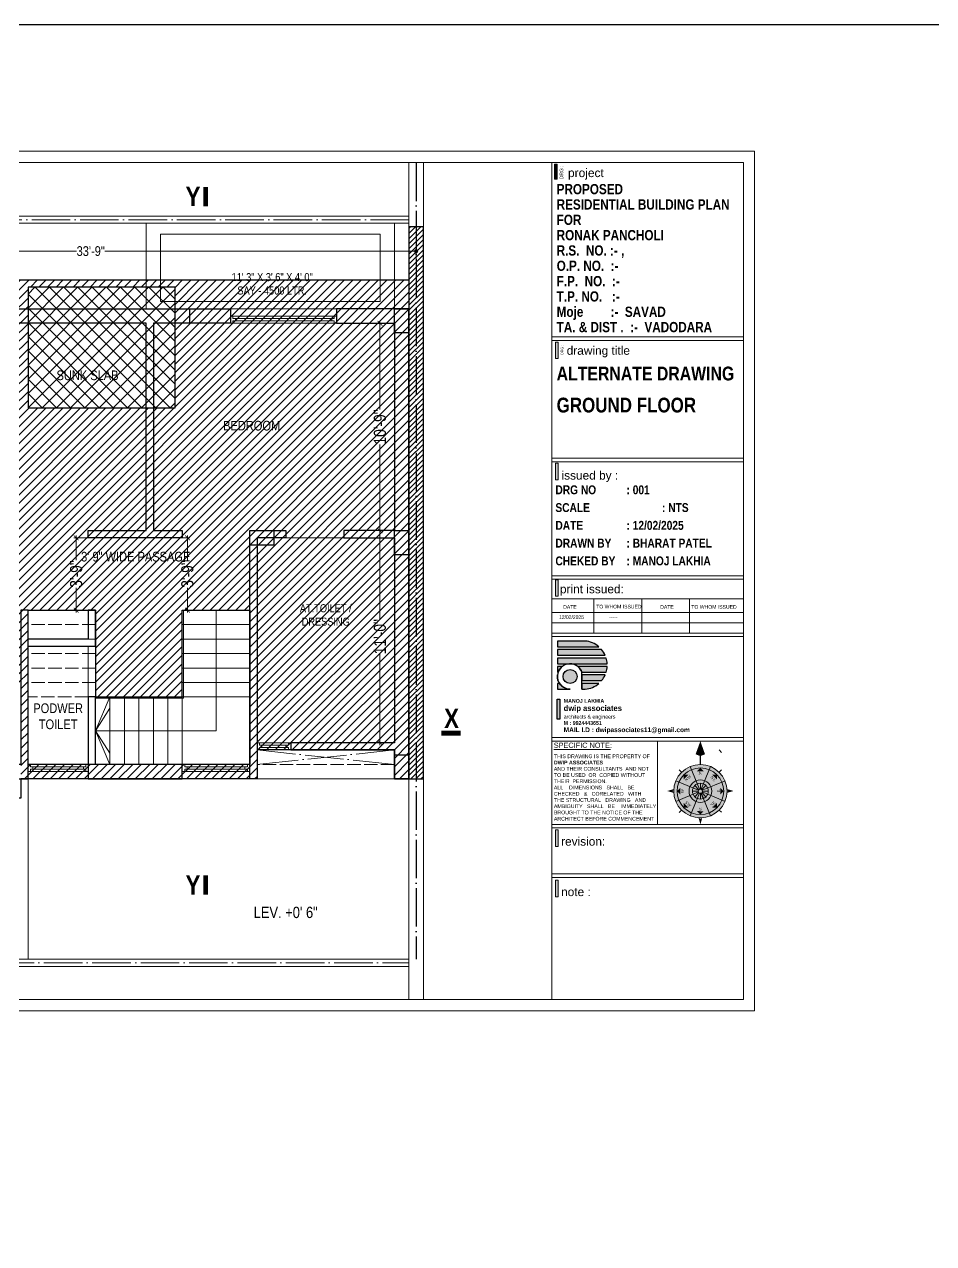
# Model space of a CAD drawing. Header units: millimetres. Extents: x 56222 to 120458, y -162468 to -121287.
# Drawn here: x 117810 to 118376, y -161524 to -160766 of the extents above; entities that cross this region are included whole.
import ezdxf
from ezdxf.enums import TextEntityAlignment as Align

# ---------------------------------------------------------------- set-up
doc = ezdxf.new("R2010")
doc.units = ezdxf.units.MM
doc.header["$MEASUREMENT"] = 0
doc.header["$PDMODE"] = 35
doc.linetypes.add('ACAD_ISO02W100', pattern=[15, 12, -3])
doc.linetypes.add('ACAD_ISO04W100', pattern=[30, 24, -3, 0, -3])
doc.layers.get('Defpoints').update_dxf_attribs({"color": 220})
for name, color, linetype, lineweight in [('CENTERLINE ( COLUMN ) ~ DIM', 7, 'Continuous', 9), ('COLUMN', 1, 'Continuous', 30), ('FIRST FLOOR', 7, 'Continuous', 9), ('FIRST FLOOR ( TEXT )', 7, 'Continuous', 9), ('GROUND FLOOR', 7, 'Continuous', 9), ('GROUND FLOOR  ( HATCH )', 251, 'Continuous', 9), ('GROUND FLOOR  ( PLINE )', 251, 'Continuous', 30), ('GROUND FLOOR ( DW_RAIL )', 7, 'Continuous', 9), ('GROUND FLOOR ( STAIR )', 45, 'Continuous', 9), ('plot boundary', 26, 'Continuous', 30), ('SECTION', 7, 'Continuous', 9), ('STAIRCASE', 45, 'Continuous', 25), ('X_PLOT', 1, 'Continuous', 9), ('X_SHEET', 7, 'Continuous', 9), ('X~SLAB ( HATCH )', 251, 'Continuous', 9)]:
    doc.layers.add(name, color=color, linetype=linetype, lineweight=lineweight)
doc.layers.add('GROUND FLOOR  ( Text )', color=251, linetype='Continuous')
doc.layers.add('XX~SLAB ( PLINE )', color=251, linetype='Continuous', plot=False)
doc.styles.add("AR_0'-0", font='arial.ttf')
doc.styles.add('AR_6', font='arial.ttf', dxfattribs={"height": 6})
doc.styles.add('Cn BT~6', font='swissc.ttf', dxfattribs={"height": 6})
doc.styles.add("Cn_BT_0'-0", font='swissc.ttf')
doc.styles.add('Cn_BT_7½', font='swissc.ttf', dxfattribs={"height": 7.5})
doc.styles.add('DUTCH801', font='dutcheb.ttf', dxfattribs={"height": 6.5})
doc.styles.add('KATHA', font='swissc.ttf')
doc.styles.get("Standard").update_dxf_attribs({"font": 'arial.ttf', "height": 6})
doc.dimstyles.new('Cn BT~6', dxfattribs={"dimtxt": 0.18, "dimasz": 2.5, "dimexe": 2.5, "dimexo": 0, "dimgap": 0.09, "dimtad": 0, "dimdec": 3, "dimzin": 3, "dimdsep": 46, "dimlunit": 4, "dimtxsty": 'Cn BT~6', "dimblk": 'DOT', "dimcen": 0.09, "dimdle": 2, "dimclrd": 250, "dimclre": 250, "dimclrt": 5, "dimadec": 0, "dimazin": 0, "dimtfac": 0.75, "dimtdec": 3, "dimtofl": 0, "dimtmove": 0, "dimatfit": 3, "dimfxl": 1, "dimtolj": 1, "dimtzin": 0, "dimlwd": 15, "dimlwe": 15, "dimarcsym": 0})
doc.dimstyles.new('Cn_BT_7½', dxfattribs={"dimtxt": 9, "dimasz": 3, "dimexe": 1.5, "dimexo": 0, "dimgap": 0.09, "dimtad": 0, "dimdec": 3, "dimzin": 3, "dimdsep": 46, "dimlunit": 4, "dimtxsty": 'Cn_BT_7½', "dimblk": 'ARCHTICK', "dimcen": 0.09, "dimdle": 1.5, "dimclrd": 251, "dimclre": 251, "dimclrt": 14, "dimadec": 0, "dimazin": 0, "dimtfac": 0.75, "dimtdec": 3, "dimtofl": 0, "dimtmove": 0, "dimatfit": 3, "dimfxl": 0, "dimtolj": 1, "dimtzin": 0, "dimlwd": 15, "dimlwe": 15, "dimarcsym": 0})

# ---------------------------------------------------------------- blocks, each defined once
blk = doc.blocks.new('NORTH')
h = blk.add_hatch(color=9)
h.set_gradient(color1=(201, 201, 201), color2=(237, 237, 237), one_color=1, tint=0.93, name='SPHERICAL')
edge = h.paths.add_edge_path()
edge.add_arc((329168.4, -156620.1), 24.1, 0, 360)
at = {"layer": 'X_SHEET'}
for color, points in [(224, [(329168.4, -156574.8), (329168.4, -156588.4), (329164.1, -156586.7)]), (230, [(329172.6, -156586.7), (329168.4, -156588.4), (329168.4, -156574.8)]), (47, [(329153.4, -156609.4), (329153.4, -156605.1), (329157.7, -156605.1)]), (47, [(329165.3, -156602), (329168.4, -156598.9), (329171.4, -156602)]), (47, [(329179, -156605.1), (329183.3, -156605.1), (329183.3, -156609.4)]), (224, [(329143.4, -156619.9), (329144.3, -156618.2), (329138.4, -156619.9)]), (230, [(329144.3, -156621.6), (329143.4, -156619.9), (329138.4, -156619.9)]), (47, [(329147.2, -156620), (329150.3, -156617), (329150.3, -156623.1)]), (47, [(329186.5, -156623.1), (329186.5, -156617), (329189.5, -156620.1)]), (224, [(329193.3, -156619.9), (329192.5, -156618.2), (329198.4, -156619.9)]), (230, [(329192.5, -156621.6), (329193.3, -156619.9), (329198.4, -156619.9)]), (47, [(329153.4, -156635), (329153.4, -156630.7), (329157.7, -156635)]), (47, [(329171.4, -156638.2), (329165.3, -156638.1), (329168.3, -156641.2)]), (47, [(329179, -156635), (329183.3, -156630.7), (329183.3, -156635)]), (230, [(329166.7, -156644.1), (329168.4, -156645), (329168.4, -156650.1)]), (224, [(329168.4, -156645), (329170.1, -156644.1), (329168.4, -156650.1)])]:
    blk.add_hatch(color=color, dxfattribs=at).paths.add_polyline_path(points)
at = {"color": 254, "lineweight": 5}
for p, q in [((329185.4, -156582.8), (329187.6, -156585)), ((329167, -156618.7), (329163.3, -156615)), ((329168.4, -156618.2), (329168.4, -156612.9)), ((329169.7, -156618.7), (329173.4, -156615)), ((329166.5, -156620.1), (329161.2, -156620.1)), ((329167, -156621.4), (329163.3, -156625.1)), ((329168.4, -156621.9), (329168.4, -156627.2)), ((329169.7, -156621.4), (329173.4, -156625.1)), ((329170.2, -156620.1), (329175.5, -156620.1))]:
    blk.add_line(p, q, dxfattribs=at)
at = {"color": 250, "lineweight": 9}
for p, q in [((329151.3, -156603), (329149.2, -156600.9)), ((329167.6, -156618.3), (329159.1, -156597.8)), ((329169.1, -156618.3), (329177.6, -156597.8)), ((329185.4, -156603), (329187.6, -156600.9)), ((329146.1, -156610.8), (329166.6, -156619.3)), ((329170.1, -156619.3), (329190.7, -156610.8)), ((329146.1, -156629.3), (329166.6, -156620.8)), ((329159.1, -156642.4), (329167.6, -156621.8)), ((329177.6, -156642.4), (329169.1, -156621.8)), ((329170.1, -156620.8), (329190.7, -156629.3)), ((329151.3, -156637.1), (329149.2, -156639.2)), ((329185.4, -156637.1), (329187.6, -156639.2))]:
    blk.add_line(p, q, dxfattribs=at)
at = {"color": 1}
blk.add_line((329171.1, -156626.7), (329169.1, -156621.8), dxfattribs=at)
at = {"lineweight": 9}
for radius in [24.1, 21.1, 10.2, 7.18, 1.88]:
    blk.add_circle((329168.4, -156620.1), radius, dxfattribs=at)
at = {"layer": 'X_SHEET', "color": 29, "linetype": 'Continuous', "lineweight": 25}
blk.add_line((329168.4, -156595.9), (329168.4, -156588.4), dxfattribs=at)
at = {"layer": 'X_SHEET', "color": 26, "linetype": 'ByBlock', "lineweight": -2, "style": 'DUTCH801'}
for s, rotation, p in [('NW', 44.9141, (329156.2, -156607.4)), ('N', 359.9141, (329168.3, -156602.4)), ('S', 359.9141, (329168.4, -156634.9)), ('SE', 44.9141, (329178.9, -156630.5))]:
    blk.add_text(s, height=2.7, rotation=rotation, dxfattribs=at).set_placement(p, align=Align.TOP_CENTER)
for s, rotation, p in [('NE', 314.9141, (329178.9, -156609.6)), ('W', 89.9141, (329153.5, -156620)), ('E', 89.9141, (329186.1, -156619.8)), ('SW', 314.9141, (329156.3, -156632.7))]:
    blk.add_text(s, height=2.7, rotation=rotation, dxfattribs=at).set_placement(p, align=Align.CENTER)
blk = doc.blocks.new('logo')
at = {"layer": 'STAIRCASE', "linetype": 'Continuous', "ltscale": 15}
h = blk.add_hatch(color=0, dxfattribs=at)
edge = h.paths.add_edge_path()
edge.add_line((52190.2, -8438.8), (52131.5, -8438.8))
edge.add_line((52131.5, -8438.8), (52131.5, -8450.8))
edge.add_line((52131.5, -8450.8), (52219.1, -8450.8))
edge.add_arc((52186.1, -8489.7), 51, 49.5898, 85.3906)
edge = h.paths.add_edge_path()
edge.add_line((52225, -8456.8), (52131.5, -8456.8))
edge.add_line((52131.5, -8456.8), (52131.5, -8468.8))
edge.add_line((52131.5, -8468.8), (52232.6, -8468.8))
edge.add_arc((52186.1, -8489.7), 51, 24.196, 40.1809)
edge = h.paths.add_edge_path()
edge.add_line((52234.8, -8474.7), (52131.5, -8474.7))
edge.add_line((52131.5, -8474.7), (52131.5, -8486.7))
edge.add_line((52131.5, -8486.7), (52237, -8486.7))
edge.add_arc((52186.1, -8489.7), 51, 3.3421, 17.076)
edge = h.paths.add_edge_path()
edge.add_line((52237, -8492.6), (52174.8, -8492.6))
edge.add_arc((52158.3, -8513.7), 26.8, 19.8001, 51.8901, ccw=False)
edge.add_line((52183.5, -8504.6), (52234.8, -8504.6))
edge.add_arc((52186.1, -8489.7), 51, 342.9464, 356.6794)
edge = h.paths.add_edge_path()
edge.add_line((52232.6, -8510.5), (52183.5, -8510.5))
edge.add_line((52183.5, -8510.5), (52183.5, -8522.5))
edge.add_line((52183.5, -8522.5), (52225.1, -8522.5))
edge.add_arc((52186.1, -8489.7), 51, 319.8472, 335.8275)
edge = h.paths.add_edge_path()
edge.add_line((52219.2, -8528.5), (52183.5, -8528.5))
edge.add_line((52183.5, -8528.5), (52183.5, -8540.5))
edge.add_line((52183.5, -8540.5), (52190.4, -8540.5))
edge.add_arc((52186.1, -8489.7), 51, 274.8693, 310.4434)
edge = h.paths.add_edge_path()
edge.add_line((52136, -8528.5), (52131.5, -8528.5))
edge.add_line((52131.5, -8528.5), (52131.5, -8540.5))
edge.add_line((52131.5, -8540.5), (52158.3, -8540.5))
edge.add_arc((52158.3, -8513.7), 26.8, 213.4982, 270, ccw=False)
edge = h.paths.add_edge_path()
edge.add_line((52131.5, -8513.7), (52131.5, -8522.5))
edge.add_line((52131.5, -8522.5), (52133, -8522.5))
edge.add_arc((52158.3, -8513.7), 26.8, 180, 199.307, ccw=False)
edge = h.paths.add_edge_path()
edge.add_line((52131.7, -8510.5), (52131.5, -8510.5))
edge.add_line((52131.5, -8510.5), (52131.5, -8513.7))
edge.add_arc((52158.3, -8513.7), 26.8, 173.2545, 180, ccw=False)
edge = h.paths.add_edge_path()
edge.add_line((52141.8, -8492.6), (52131.5, -8492.6))
edge.add_line((52131.5, -8492.6), (52131.5, -8504.6))
edge.add_line((52131.5, -8504.6), (52133.1, -8504.6))
edge.add_arc((52158.3, -8513.7), 26.8, 128.1099, 160.1999, ccw=False)
edge = h.paths.add_edge_path()
edge.add_arc((52158.3, -8513.7), 14.8, 0, 360)
at = {"layer": 'STAIRCASE', "color": 0, "linetype": 'Continuous', "ltscale": 15}
blk.add_line((52183.5, -8540.5), (52183.5, -8504.6), dxfattribs=at)
for points in [[(52190.2, -8438.8), (52131.5, -8438.8), (52131.5, -8450.8), (52219.1, -8450.8, 0.157494)], [(52225, -8456.8), (52131.5, -8456.8), (52131.5, -8468.8), (52232.6, -8468.8, 0.06986)], [(52234.8, -8474.7), (52131.5, -8474.7), (52131.5, -8486.7), (52237, -8486.7, 0.059998)], [(52141.8, -8492.6), (52131.5, -8492.6), (52131.5, -8504.6), (52133.1, -8504.6, -0.140942)], [(52237, -8492.6), (52174.8, -8492.6, -0.140942), (52183.5, -8504.6), (52234.8, -8504.6, 0.059993)], [(52131.7, -8510.5), (52131.5, -8510.5), (52131.5, -8513.7, -0.029441)], [(52131.5, -8513.7), (52131.5, -8522.5), (52133, -8522.5, -0.084443)], [(52136, -8528.5), (52131.5, -8528.5), (52131.5, -8540.5), (52158.3, -8540.5, -0.251655)], [(52232.6, -8510.5), (52183.5, -8510.5), (52183.5, -8522.5), (52225.1, -8522.5, 0.069841)], [(52219.2, -8528.5), (52183.5, -8528.5), (52183.5, -8540.5), (52190.4, -8540.5, 0.15648)]]:
    blk.add_lwpolyline(points, format="xyb", close=True, dxfattribs=at)
blk.add_circle((52158.3, -8513.7), 14.8, dxfattribs=at)
blk.add_arc((52158.3, -8513.7), 26.8, 19.8001, 270, dxfattribs=at)
blk = doc.blocks.new('_ArchTick')
at = {"color": 0, "linetype": 'ByBlock', "const_width": 0.15}
blk.add_lwpolyline([(-0.5, -0.5), (0.5, 0.5)], dxfattribs=at)
blk = doc.blocks.new('*D520')
at = {"layer": 'Defpoints', "color": 0, "transparency": 16777216}
for p in [(118040.37, -160951.75), (118031.32, -161080.75), (118040.37, -161080.75)]:
    blk.add_point(p, dxfattribs=at)
at = {"layer": 'GROUND FLOOR', "color": 251, "lineweight": 15, "transparency": 16777216}
for p, q in [((118031.32, -160950.25), (118031.32, -161005.39)), ((118040.37, -160951.75), (118029.82, -160951.75)), ((118031.32, -161082.25), (118031.32, -161027.11)), ((118040.37, -161080.75), (118029.82, -161080.75))]:
    blk.add_line(p, q, dxfattribs=at)
at = {"layer": 'GROUND FLOOR', "color": 251, "lineweight": 15, "transparency": 16777216, "xscale": 3, "yscale": 3, "zscale": 3}
for p, rotation in [((118031.32, -160951.75), 90), ((118031.32, -161080.75), 270)]:
    blk.add_blockref('_ArchTick', p, dxfattribs=dict(at, rotation=rotation))
at = {"layer": 'GROUND FLOOR', "color": 14, "transparency": 16777216, "insert": (118031.32, -161016.25), "char_height": 7.5, "attachment_point": 5, "rotation": 90, "style": 'Cn_BT_7½'}
blk.add_mtext('\\A1;10\'-9"', dxfattribs=at)
blk = doc.blocks.new('*D523')
at = {"layer": 'Defpoints', "color": 0, "transparency": 16777216}
for p in [(118040.37, -161080.75), (118031.32, -161212.75), (118040.37, -161212.75)]:
    blk.add_point(p, dxfattribs=at)
at = {"layer": 'GROUND FLOOR', "color": 251, "lineweight": 15, "transparency": 16777216}
for p, q in [((118031.32, -161079.25), (118031.32, -161135.89)), ((118040.37, -161080.75), (118029.82, -161080.75)), ((118031.32, -161214.25), (118031.32, -161157.61)), ((118040.37, -161212.75), (118029.82, -161212.75))]:
    blk.add_line(p, q, dxfattribs=at)
at = {"layer": 'GROUND FLOOR', "color": 251, "lineweight": 15, "transparency": 16777216, "xscale": 3, "yscale": 3, "zscale": 3}
for p, rotation in [((118031.32, -161080.75), 90), ((118031.32, -161212.75), 270)]:
    blk.add_blockref('_ArchTick', p, dxfattribs=dict(at, rotation=rotation))
at = {"layer": 'GROUND FLOOR', "color": 14, "transparency": 16777216, "insert": (118031.32, -161146.75), "char_height": 7.5, "attachment_point": 5, "rotation": 90, "style": 'Cn_BT_7½'}
blk.add_mtext('\\A1;11\'-0"', dxfattribs=at)
blk = doc.blocks.new('*D524')
at = {"layer": 'Defpoints', "color": 0, "transparency": 16777216}
for p in [(117842.32, -161085.25), (117854.37, -161085.25), (117854.37, -161130.25)]:
    blk.add_point(p, dxfattribs=at)
at = {"layer": 'GROUND FLOOR', "color": 251, "lineweight": 15, "transparency": 16777216}
for p, q in [((117854.37, -161085.25), (117840.82, -161085.25)), ((117842.32, -161083.75), (117842.32, -161099.2)), ((117842.32, -161131.75), (117842.32, -161116.3)), ((117854.37, -161130.25), (117840.82, -161130.25))]:
    blk.add_line(p, q, dxfattribs=at)
at = {"layer": 'GROUND FLOOR', "color": 251, "lineweight": 15, "transparency": 16777216, "xscale": 3, "yscale": 3, "zscale": 3}
for p, rotation in [((117842.32, -161085.25), 90), ((117842.32, -161130.25), 270)]:
    blk.add_blockref('_ArchTick', p, dxfattribs=dict(at, rotation=rotation))
at = {"layer": 'GROUND FLOOR', "color": 14, "transparency": 16777216, "insert": (117842.32, -161107.75), "char_height": 7.5, "attachment_point": 5, "rotation": 90, "style": 'Cn_BT_7½'}
blk.add_mtext('\\A1;3\'-9"', dxfattribs=at)
blk = doc.blocks.new('*D525')
at = {"layer": 'Defpoints', "color": 0, "transparency": 16777216}
for p in [(117908.37, -161085.25), (117911.54, -161085.25), (117908.37, -161130.25)]:
    blk.add_point(p, dxfattribs=at)
at = {"layer": 'GROUND FLOOR', "color": 251, "lineweight": 15, "transparency": 16777216}
for p, q in [((117908.37, -161085.25), (117913.04, -161085.25)), ((117911.54, -161083.75), (117911.54, -161099.2)), ((117911.54, -161131.75), (117911.54, -161116.3)), ((117908.37, -161130.25), (117913.04, -161130.25))]:
    blk.add_line(p, q, dxfattribs=at)
at = {"layer": 'GROUND FLOOR', "color": 251, "lineweight": 15, "transparency": 16777216, "xscale": 3, "yscale": 3, "zscale": 3}
for p, rotation in [((117911.54, -161085.25), 90), ((117911.54, -161130.25), 270)]:
    blk.add_blockref('_ArchTick', p, dxfattribs=dict(at, rotation=rotation))
at = {"layer": 'GROUND FLOOR', "color": 14, "transparency": 16777216, "insert": (117911.54, -161107.75), "char_height": 7.5, "attachment_point": 5, "rotation": 90, "style": 'Cn_BT_7½'}
blk.add_mtext('\\A1;3\'-9"', dxfattribs=at)
blk = doc.blocks.new('_Dot')
at = {"color": 0, "linetype": 'ByBlock', "lineweight": -2}
blk.add_line((-0.5, 0), (-1, 0), dxfattribs=at)
at = {"color": 0, "linetype": 'ByBlock', "const_width": 0.5}
blk.add_lwpolyline([(-0.25, 0, 1), (0.25, 0, 1)], format="xyb", close=True, dxfattribs=at)
blk = doc.blocks.new('*D527')
at = {"layer": 'CENTERLINE ( COLUMN ) ~ DIM', "color": 250, "lineweight": 15, "transparency": 16777216}
for p, q in [((117648.87, -160918.75), (117648.87, -160904.33)), ((118053.87, -160918.75), (118053.87, -160904.33)), ((117651.37, -160906.83), (117842.52, -160906.83)), ((118051.37, -160906.83), (117860.22, -160906.83))]:
    blk.add_line(p, q, dxfattribs=at)
at = {"layer": 'Defpoints', "color": 0, "transparency": 16777216}
for p in [(118053.87, -160906.83), (117648.87, -160918.75), (118053.87, -160918.75)]:
    blk.add_point(p, dxfattribs=at)
at = {"layer": 'CENTERLINE ( COLUMN ) ~ DIM', "color": 250, "lineweight": 15, "transparency": 16777216, "xscale": 2.5, "yscale": 2.5, "zscale": 2.5, "rotation": 180}
blk.add_blockref('_Dot', (117648.87, -160906.83), dxfattribs=at)
at = {"layer": 'CENTERLINE ( COLUMN ) ~ DIM', "color": 250, "lineweight": 15, "transparency": 16777216, "xscale": 2.5, "yscale": 2.5, "zscale": 2.5}
blk.add_blockref('_Dot', (118053.87, -160906.83), dxfattribs=at)
at = {"layer": 'CENTERLINE ( COLUMN ) ~ DIM', "color": 5, "transparency": 16777216, "insert": (117851.37, -160906.83), "char_height": 6, "attachment_point": 5, "style": 'Cn BT~6'}
blk.add_mtext('\\A1;33\'-9"', dxfattribs=at)

msp = doc.modelspace()

# ---------------------------------------------------------------- hatches: boundary and pattern name
at = {"layer": 'GROUND FLOOR  ( HATCH )'}
h = msp.add_hatch(dxfattribs=at)
h.set_pattern_fill('ANSI31', color=6, scale=18, style=0)
h.set_pattern_definition([(45, (1517.6847, 1383.9215), (-1.590990258, 1.590990258), [])])
h.paths.add_polyline_path([(118058.3706, -160891.7529), (118049.37061, -160891.7529), (118049.37061, -161235.25291), (118058.3706, -161235.25291)])
at = {"layer": 'STAIRCASE', "linetype": 'Continuous', "ltscale": 15}
msp.add_hatch(color=251, dxfattribs=at).paths.add_polyline_path([(118141.61058, -161185.55415), (118143.33143, -161185.55415), (118143.33143, -161198.13939), (118141.61058, -161198.13939)])
at = {"layer": 'X_SHEET', "ltscale": 0.25}
h = msp.add_hatch(color=0, dxfattribs=at)
h.dxf.hatch_style = 1
h.paths.add_polyline_path([(118142.23844, -160963.38075), (118140.63638, -160963.38075), (118140.63638, -160973.68496), (118142.23844, -160973.68496)])
h = msp.add_hatch(color=0, dxfattribs=at)
h.dxf.hatch_style = 1
h.paths.add_polyline_path([(118142.23853, -161038.8193), (118140.63647, -161038.8193), (118140.63647, -161049.12351), (118142.23853, -161049.12351)])
h = msp.add_hatch(color=0, dxfattribs=at)
h.dxf.hatch_style = 1
h.paths.add_polyline_path([(118142.2351, -161111.29222), (118140.63304, -161111.29222), (118140.63304, -161121.59643), (118142.2351, -161121.59643)])
h = msp.add_hatch(color=0, dxfattribs=at)
h.dxf.hatch_style = 1
h.paths.add_polyline_path([(118142.23848, -161266.98277), (118140.63642, -161266.98277), (118140.63642, -161277.28698), (118142.23848, -161277.28698)])
h = msp.add_hatch(color=0, dxfattribs=at)
h.dxf.hatch_style = 1
h.paths.add_polyline_path([(118142.23839, -161298.35571), (118140.63633, -161298.35571), (118140.63633, -161308.65992), (118142.23839, -161308.65992)])
at = {"layer": 'X~SLAB ( HATCH )'}
h = msp.add_hatch(dxfattribs=at)
h.set_pattern_fill('ANSI31', color=256, scale=30, style=0)
h.set_pattern_definition([(45, (117644.3706, -161247.253), (-2.65165, 2.65165), [])])
h.paths.add_polyline_path([(117644.3706, -160924.7529), (118049.3706, -160924.75288), (118049.37061, -161235.2529), (118040.3706, -161235.2529), (118040.3706, -161217.2529), (117954.8706, -161217.2529), (117954.8706, -161235.2529), (117807.8706, -161235.2529), (117807.8706, -161247.2529), (117644.3706, -161247.2529)])
h.paths.add_polyline_path([(117812.3706, -161130.2529), (117854.3706, -161130.2529), (117854.3706, -161184.2529), (117908.3706, -161184.2529), (117908.3706, -161130.2529), (117950.3706, -161130.2529), (117950.3706, -161226.2529), (117812.3706, -161226.2529)], flags=16)
h.paths.add_polyline_path([(117812.3706, -161004.2529), (117903.8706, -161004.2529), (117903.8706, -160929.2529), (117812.3706, -160929.2529)], flags=16)
h.paths.add_polyline_path([(117803.3706, -161004.2529), (117657.8706, -161004.2529), (117657.8706, -160929.2529), (117803.3706, -160929.2529)], flags=16)
h.paths.add_polyline_path([(117807.8706, -161247.2529), (117657.8706, -161247.2529), (117657.8706, -161175.2529), (117807.8706, -161175.2529)], flags=16)
h = msp.add_hatch(dxfattribs=at)
h.set_pattern_fill('ANSI37', color=6, scale=50, style=0)
h.set_pattern_definition([(45, (117812.3706, -161004.253), (-4.41942, 4.41942), []), (135, (117812.3706, -161004.253), (-4.41942, -4.41942), [])])
h.paths.add_polyline_path([(117812.3706, -161004.2529), (117903.8706, -161004.2529), (117903.8706, -160929.2529), (117812.3706, -160929.2529)])

# ---------------------------------------------------------------- linework, layer by layer
at = {"layer": 'COLUMN'}
for points in [[(117803.3706, -160942.7529), (117812.3706, -160942.7529), (117812.3706, -160951.7529), (117803.3706, -160951.7529)], [(117903.8706, -160942.7529), (117912.8706, -160942.7529), (117912.8706, -160951.7529), (117903.8706, -160951.7529)], [(118040.3706, -160942.7529), (118049.3706, -160942.7529), (118049.3706, -160957.7529), (118040.3706, -160957.7529)], [(117965.3706, -161080.7529), (117965.3706, -161089.7529), (117950.3706, -161089.7529), (117950.3706, -161080.7529)], [(118040.3706, -161080.7529), (118049.3706, -161080.7529), (118049.3706, -161095.7529), (118040.3706, -161095.7529)], [(118040.3706, -161220.2529), (118049.3706, -161220.2529), (118049.3706, -161235.2529), (118040.3706, -161235.2529)]]:
    msp.add_lwpolyline(points, close=True, dxfattribs=at)
at = {"layer": 'FIRST FLOOR', "color": 1}
for points in [[(118040.3706, -160889.5029), (117885.8706, -160889.5029), (117885.8706, -160942.7529), (118040.3706, -160942.7529)], [(118031.3706, -160896.2529), (117894.8706, -160896.2529), (117894.8706, -160938.2529), (118031.3706, -160938.2529)]]:
    msp.add_lwpolyline(points, close=True, dxfattribs=at)
at = {"layer": 'GROUND FLOOR'}
for p, q in [((118049.3706, -160851.70404), (118049.3706, -161372.63685)), ((118049.37061, -160851.70404), (118049.37061, -160942.7529)), ((118058.37061, -160851.70404), (118058.37061, -161372.63685)), ((117549.1206, -160885.0029), (118049.3706, -160885.0029)), ((117553.6206, -160889.5029), (118049.3706, -160889.5029)), ((118049.3706, -160942.7529), (117648.8706, -160942.7529)), ((117938.3706, -160942.7529), (117938.3706, -160951.7529)), ((118004.3706, -160942.7529), (118004.3706, -160951.7529)), ((117885.8706, -160951.7529), (117759.8706, -160951.7529)), ((117885.8706, -160951.7529), (117885.8706, -161080.7529)), ((118040.3706, -160951.7529), (117890.3706, -160951.7529)), ((117890.3706, -160951.7529), (117890.3706, -161080.7529)), ((118040.3706, -160951.7529), (118040.3706, -161080.7529)), ((117885.8706, -161080.7529), (117849.8706, -161080.7529)), ((117849.8706, -161085.2529), (117849.8706, -161080.7529)), ((117908.3706, -161085.2529), (117849.8706, -161085.2529)), ((117890.3706, -161080.7529), (117908.3706, -161080.7529)), ((117908.3706, -161080.7529), (117908.3706, -161085.2529)), ((117950.3706, -161080.7529), (117950.3706, -161235.2529)), ((117972.8706, -161080.7529), (117950.3706, -161080.7529)), ((117954.8706, -161085.2529), (117954.8706, -161235.2529)), ((118040.3706, -161085.2529), (117954.8706, -161085.2529)), ((117972.8706, -161080.7529), (117972.8706, -161085.2529)), ((118040.3706, -161080.7529), (118008.8706, -161080.7529)), ((118008.8706, -161080.7529), (118008.8706, -161085.2529)), ((118040.3706, -161085.2529), (118040.3706, -161212.7529)), ((117849.8706, -161148.2529), (117849.8706, -161130.2529)), ((117854.3706, -161152.7529), (117854.3706, -161130.2529)), ((117849.8706, -161235.2529), (117849.8706, -161152.7529)), ((117854.3706, -161226.2529), (117854.3706, -161184.2529)), ((117954.8706, -161212.7529), (118040.3706, -161212.7529)), ((117975.8706, -161212.7529), (117975.8706, -161217.2529)), ((117954.8706, -161217.2529), (118040.3706, -161217.2529)), ((118040.3706, -161217.2529), (118040.3706, -161235.2529)), ((117950.3706, -161226.2529), (117812.3706, -161226.2529)), ((117908.3706, -161226.2529), (117908.3706, -161235.2529)), ((118049.3706, -161235.2529), (117648.8706, -161235.2529)), ((117812.3706, -161235.2529), (117812.3706, -161347.5029)), ((117549.1206, -161352.0029), (118049.3706, -161352.0029)), ((117553.6206, -161347.5029), (118049.3706, -161347.5029))]:
    msp.add_line(p, q, dxfattribs=at)
at = {"layer": 'GROUND FLOOR', "color": 1, "linetype": 'ACAD_ISO04W100'}
for p, q in [((118053.87061, -160851.70404), (118053.87061, -161235.2529)), ((117954.8706, -161217.2529), (118040.3706, -161226.2529)), ((118040.3706, -161217.2529), (117954.8706, -161226.2529))]:
    msp.add_line(p, q, dxfattribs=at)
at = {"layer": 'GROUND FLOOR', "color": 5}
msp.add_line((117854.3706, -161152.7529), (117812.3706, -161152.7529), dxfattribs=at)
at = {"layer": 'GROUND FLOOR', "linetype": 'ACAD_ISO02W100', "ltscale": 0.7}
msp.add_line((118040.3706, -161226.2529), (117954.8706, -161226.2529), dxfattribs=at)
at = {"layer": 'GROUND FLOOR', "color": 1, "linetype": 'ACAD_ISO04W100'}
msp.add_lwpolyline([(118049.3706, -160887.2529), (117551.3706, -160887.2529), (117551.3706, -161349.7529), (118049.3706, -161349.7529)], dxfattribs=at)
at = {"layer": 'GROUND FLOOR', "color": 6, "lineweight": 30}
msp.add_lwpolyline([(118058.3706, -160891.7529), (118049.37061, -160891.7529), (118049.37061, -161235.25291), (118058.3706, -161235.25291)], close=True, dxfattribs=at)
at = {"layer": 'GROUND FLOOR', "color": 1, "linetype": 'ACAD_ISO02W100', "ltscale": 0.7}
msp.add_lwpolyline([(117807.8706, -161235.2529), (117807.8706, -161247.2529), (117644.3706, -161247.2529), (117644.3706, -160924.7529), (118049.3706, -160924.7529)], dxfattribs=at)
at = {"layer": 'GROUND FLOOR'}
msp.add_lwpolyline([(117908.3706, -161130.2529), (117908.3706, -161184.2529), (117854.3706, -161184.2529)], dxfattribs=at)
at = {"layer": 'GROUND FLOOR  ( PLINE )'}
for points in [[(117759.8706, -160942.7529), (117938.3706, -160942.7529), (117938.3706, -160951.7529), (117890.3706, -160951.7529), (117890.3706, -161080.7529), (117908.3706, -161080.7529), (117908.3706, -161085.2529), (117849.8706, -161085.2529), (117849.8706, -161080.7529), (117885.8706, -161080.7529), (117885.8706, -160951.7529), (117759.8706, -160951.7529)], [(118049.3706, -160942.7529), (118004.3706, -160942.7529), (118004.3706, -160951.7529), (118040.3706, -160951.7529), (118040.3706, -161080.7529), (118008.8706, -161080.7529), (118008.8706, -161085.2529), (118040.3706, -161085.2529), (118040.3706, -161212.7529), (117975.8706, -161212.7529), (117975.8706, -161217.2529), (118040.3706, -161217.2529), (118040.3706, -161235.2529), (118049.3706, -161235.2529)], [(117950.3706, -161080.7529), (117972.8706, -161080.7529), (117972.8706, -161085.2529), (117954.8706, -161085.2529), (117954.8706, -161235.2529), (117950.3706, -161235.2529)], [(117812.3706, -161152.7529), (117854.3706, -161152.7529), (117854.3706, -161130.2529), (117849.8706, -161130.2529), (117849.8706, -161148.2529), (117812.3706, -161148.2529), (117812.3706, -161130.2529), (117807.8706, -161130.2529), (117807.8706, -161226.2529), (117780.8706, -161226.2529), (117780.8706, -161235.2529), (117812.3706, -161235.2529)], [(117908.3706, -161226.2529), (117854.3706, -161226.2529), (117854.3706, -161184.2529), (117849.8706, -161184.2529), (117849.8706, -161235.2529), (117908.3706, -161235.2529)]]:
    msp.add_lwpolyline(points, close=True, dxfattribs=at)
at = {"layer": 'GROUND FLOOR ( DW_RAIL )'}
for points in [[(118004.3706, -160947.2529), (118002.8706, -160947.2529), (118002.8706, -160948.7529), (118001.3706, -160948.7529), (118001.3706, -160950.2529), (117941.3706, -160950.2529), (117941.3706, -160948.7529), (117939.8706, -160948.7529), (117939.8706, -160947.2529), (117938.3706, -160947.2529), (117938.3706, -160951.7529), (117939.8706, -160951.7529), (117939.8706, -160950.2529), (117941.3706, -160950.2529), (117941.3706, -160948.7529), (118001.3706, -160948.7529), (118001.3706, -160950.2529), (118002.8706, -160950.2529), (118002.8706, -160951.7529), (118004.3706, -160951.7529), (118004.3706, -160947.2529), (117938.3706, -160947.2529), (117938.3706, -160951.7529), (118004.3706, -160951.7529)], [(117975.8706, -161212.7529), (117974.3706, -161212.7529), (117974.3706, -161214.2529), (117972.8706, -161214.2529), (117972.8706, -161215.7529), (117957.8706, -161215.7529), (117957.8706, -161214.2529), (117956.3706, -161214.2529), (117956.3706, -161212.7529), (117954.8706, -161212.7529), (117954.8706, -161217.2529), (117956.3706, -161217.2529), (117956.3706, -161215.7529), (117957.8706, -161215.7529), (117957.8706, -161214.2529), (117972.8706, -161214.2529), (117972.8706, -161215.7529), (117974.3706, -161215.7529), (117974.3706, -161217.2529), (117975.8706, -161217.2529), (117975.8706, -161212.7529), (117954.8706, -161212.7529), (117954.8706, -161217.2529), (117975.8706, -161217.2529)], [(117849.8706, -161226.2529), (117848.3706, -161226.2529), (117848.3706, -161227.7529), (117846.8706, -161227.7529), (117846.8706, -161229.2529), (117815.3706, -161229.2529), (117815.3706, -161227.7529), (117813.8706, -161227.7529), (117813.8706, -161226.2529), (117812.3706, -161226.2529), (117812.3706, -161230.7529), (117813.8706, -161230.7529), (117813.8706, -161229.2529), (117815.3706, -161229.2529), (117815.3706, -161227.7529), (117846.8706, -161227.7529), (117846.8706, -161229.2529), (117848.3706, -161229.2529), (117848.3706, -161230.7529), (117849.8706, -161230.7529), (117849.8706, -161226.2529), (117812.3706, -161226.2529), (117812.3706, -161230.7529), (117849.8706, -161230.7529)], [(117950.3706, -161226.2529), (117948.8706, -161226.2529), (117948.8706, -161227.7529), (117947.3706, -161227.7529), (117947.3706, -161229.2529), (117911.3706, -161229.2529), (117911.3706, -161227.7529), (117909.8706, -161227.7529), (117909.8706, -161226.2529), (117908.3706, -161226.2529), (117908.3706, -161230.7529), (117909.8706, -161230.7529), (117909.8706, -161229.2529), (117911.3706, -161229.2529), (117911.3706, -161227.7529), (117947.3706, -161227.7529), (117947.3706, -161229.2529), (117948.8706, -161229.2529), (117948.8706, -161230.7529), (117950.3706, -161230.7529), (117950.3706, -161226.2529), (117908.3706, -161226.2529), (117908.3706, -161230.7529), (117950.3706, -161230.7529)]]:
    msp.add_lwpolyline(points, close=True, dxfattribs=at)
at = {"layer": 'GROUND FLOOR ( STAIR )', "color": 5, "linetype": 'ACAD_ISO02W100', "ltscale": 0.7}
for p, q in [((117854.3706, -161130.2529), (117812.3706, -161130.2529)), ((117854.3706, -161139.2529), (117812.3706, -161139.2529)), ((117854.3706, -161148.2529), (117812.3706, -161148.2529)), ((117854.3706, -161152.7529), (117854.3706, -161184.2529)), ((117854.3706, -161157.2529), (117812.3706, -161157.2529)), ((117854.3706, -161166.2529), (117812.3706, -161166.2529)), ((117854.3706, -161175.2529), (117812.3706, -161175.2529)), ((117849.8706, -161184.2529), (117812.3706, -161184.2529))]:
    msp.add_line(p, q, dxfattribs=at)
at = {"layer": 'GROUND FLOOR ( STAIR )'}
for p, q in [((117950.3706, -161130.2529), (117908.3706, -161130.2529)), ((117908.3706, -161130.2529), (117908.3706, -161226.2529)), ((117950.3706, -161139.2529), (117908.3706, -161139.2529)), ((117950.3706, -161148.2529), (117908.3706, -161148.2529)), ((117950.3706, -161157.2529), (117908.3706, -161157.2529)), ((117950.3706, -161166.2529), (117908.3706, -161166.2529)), ((117950.3706, -161175.2529), (117908.3706, -161175.2529)), ((117950.3706, -161184.2529), (117854.3706, -161184.2529)), ((117863.3706, -161184.2529), (117863.3706, -161226.2529)), ((117872.3706, -161184.2529), (117872.3706, -161226.2529)), ((117881.3706, -161184.2529), (117881.3706, -161226.2529)), ((117890.3706, -161184.2529), (117890.3706, -161226.2529)), ((117899.3706, -161184.2529), (117899.3706, -161226.2529))]:
    msp.add_line(p, q, dxfattribs=at)
msp.add_lwpolyline([(117854.3706, -161205.2529), (117863.3706, -161184.2529), (117863.3706, -161191.2529), (117854.3706, -161205.2529), (117863.3706, -161226.2529), (117863.3706, -161219.2529), (117854.3706, -161205.2529), (117929.3706, -161205.2529), (117929.3706, -161130.2529)], dxfattribs=at)
msp.add_lwpolyline([(117854.3706, -161184.2529), (117908.3706, -161184.2529), (117908.3706, -161130.2529), (117909.0706, -161130.2529), (117909.0706, -161184.9529), (117854.3706, -161184.9529)], close=True, dxfattribs=at)
at = {"layer": 'plot boundary', "color": 251, "ltscale": 0.25}
msp.add_lwpolyline([(118141.61058, -161185.55415), (118143.33143, -161185.55415), (118143.33143, -161198.13939), (118141.61058, -161198.13939)], close=True, dxfattribs=at)
at = {"layer": 'SECTION', "color": 5}
for points in [[(117921.40759, -161301.34698, 12, 12, 0), (117924.40759, -161301.34698, 0, 0, 0), (117924.40759, -160872.84547, 12, 12, 0), (117921.40759, -160872.84547, 12, 12, 0)], [(117599.7776, -161205.2529, 12, 12, 0), (117599.7776, -161208.2529, 0, 0, 0), (118075.56936, -161208.2529, 12, 12, 0), (118075.56936, -161205.2529, 12, 12, 0)]]:
    msp.add_lwpolyline(points, format="xyseb", dxfattribs=at)
at = {"layer": 'X_PLOT', "linetype": 'ACAD_ISO04W100', "lineweight": 30}
msp.add_line((118053.8706, -160851.70404), (118053.8706, -161347.5029), dxfattribs=at)
at = {"layer": 'X_SHEET', "color": 0, "linetype": 'Continuous', "lineweight": 9}
for p, q in [((118138.28964, -161123.1149), (118257.42886, -161123.1149)), ((118164.42559, -161123.1149), (118164.42559, -161144.47978)), ((118194.20186, -161123.1149), (118194.20186, -161144.47978)), ((118223.9674, -161123.1149), (118223.9674, -161144.47978)), ((118257.42886, -161131.7692), (118138.29029, -161131.7692)), ((118257.42886, -161138.12449), (118138.29097, -161138.12449))]:
    msp.add_line(p, q, dxfattribs=at)
at = {"layer": 'X_SHEET', "linetype": 'Continuous'}
msp.add_line((118139.46938, -161216.93209), (118174.78609, -161216.93209), dxfattribs=at)
at = {"layer": 'X_SHEET', "color": 5, "lineweight": 30}
msp.add_lwpolyline([(117380.49656, -160765.72058), (120458.34748, -160765.72058), (120458.34748, -162467.85625), (117380.49656, -162467.85625)], close=True, dxfattribs=at)
at = {"layer": 'X_SHEET'}
for points in [[(118264.43224, -161379.63685), (117497.28387, -161379.63685), (117497.28387, -160844.70404), (118264.43224, -160844.70404)], [(118257.43224, -161372.63685), (117504.28387, -161372.63685), (117504.28387, -160851.70404), (118257.43224, -160851.70404)], [(118138.29164, -160960.18176), (118257.43221, -160960.18176), (118257.43225, -160851.70404), (118138.29164, -160851.70404)], [(118138.29164, -160851.70404), (118257.43221, -160851.70404), (118257.43232, -161372.63685), (118138.29176, -161372.63685)], [(118257.43225, -160962.38931), (118138.29164, -160962.38931), (118138.29164, -161035.63864), (118257.43225, -161035.63864)], [(118138.29164, -161037.8462), (118257.43225, -161037.8462), (118257.43225, -161108.8217), (118138.29164, -161108.8217)], [(118138.29164, -161144.47978), (118257.42886, -161144.47978), (118257.42886, -161111.02925), (118138.29164, -161111.02925)], [(118138.29164, -161146.68733), (118257.43225, -161146.68733), (118257.43225, -161209.55576), (118138.29164, -161209.55576)], [(118203.93261, -161263.54076), (118138.29164, -161263.54076), (118138.29164, -161211.76332), (118203.93261, -161211.76332)], [(118138.29164, -161263.54076), (118257.43225, -161263.54076), (118257.43225, -161211.76332), (118138.29164, -161211.76332)], [(118138.29164, -161265.74831), (118257.43225, -161265.74831), (118257.43225, -161294.42173), (118138.29164, -161294.42173)], [(118257.43216, -161296.62928), (118138.29164, -161296.62928), (118138.29183, -161372.63685), (118257.43239, -161372.63685)]]:
    msp.add_lwpolyline(points, close=True, dxfattribs=at)
at = {"layer": 'X_SHEET', "color": 0, "ltscale": 0.25}
for points in [[(118139.94479, -160852.76164), (118141.58077, -160852.76164), (118141.58077, -160861.97049), (118139.94479, -160861.97049)], [(118140.63638, -160963.38075), (118142.23844, -160963.38075), (118142.23844, -160973.68496), (118140.63638, -160973.68496)], [(118140.63647, -161038.8193), (118142.23853, -161038.8193), (118142.23853, -161049.12351), (118140.63647, -161049.12351)], [(118140.63304, -161111.29222), (118142.2351, -161111.29222), (118142.2351, -161121.59643), (118140.63304, -161121.59643)], [(118140.63642, -161266.98277), (118142.23848, -161266.98277), (118142.23848, -161277.28698), (118140.63642, -161277.28698)], [(118140.63633, -161298.35571), (118142.23839, -161298.35571), (118142.23839, -161308.65992), (118140.63633, -161308.65992)]]:
    msp.add_lwpolyline(points, close=True, dxfattribs=at)
msp.add_solid([(118141.58077, -160861.97049), (118139.94479, -160861.97049), (118141.58077, -160852.76164), (118139.94479, -160852.76164)], dxfattribs=at)
at = {"layer": 'XX~SLAB ( PLINE )'}
for points in [[(117644.3706, -160924.7529), (118049.3706, -160924.75288), (118049.37061, -161235.2529), (118040.3706, -161235.2529), (118040.3706, -161217.2529), (117954.8706, -161217.2529), (117954.8706, -161235.2529), (117807.8706, -161235.2529), (117807.8706, -161247.2529), (117644.3706, -161247.2529)], [(117812.3706, -161004.2529), (117903.8706, -161004.2529), (117903.8706, -160929.2529), (117812.3706, -160929.2529)], [(117812.3706, -161130.2529), (117854.3706, -161130.2529), (117854.3706, -161184.2529), (117908.3706, -161184.2529), (117908.3706, -161130.2529), (117950.3706, -161130.2529), (117950.3706, -161226.2529), (117812.3706, -161226.2529)]]:
    msp.add_lwpolyline(points, close=True, dxfattribs=at)

# ---------------------------------------------------------------- block references
at = {"xscale": 0.6882641349497078, "yscale": 0.6882641350166523, "zscale": 0.688264134997509, "rotation": 0.02728220589949871}
msp.add_blockref('NORTH', (-108375.40545, -53554.81542), dxfattribs=at)
at = {"layer": 'STAIRCASE', "color": 251, "linetype": 'Continuous', "xscale": 0.2942633925449627, "yscale": 0.2942633926140843, "zscale": 0.2942633925740976}
msp.add_blockref('logo', (102801.33534, -158666.25459), dxfattribs=at)

# ---------------------------------------------------------------- texts
at = {"layer": 'FIRST FLOOR ( TEXT )', "color": 5, "insert": (117849.38521, -160984.14158), "char_height": 6, "attachment_point": 5, "style": 'KATHA'}
msp.add_mtext('SUNK SLAB', dxfattribs=at)
at = {"layer": 'GROUND FLOOR  ( Text )', "color": 1, "attachment_point": 5, "style": "Cn_BT_0'-0"}
for s, insert, char_height in [('11\' 3" X 3\' 6" X 4\' 0"\\PSAY - 4500 LTR. ', (117964.28051, -160927.19307), 5), ('LEV. +0\' 6"', (117972.70159, -161318.39245), 7)]:
    msp.add_mtext(s, dxfattribs=dict(at, insert=insert, char_height=char_height))
at = {"layer": 'GROUND FLOOR  ( Text )', "attachment_point": 5, "style": "Cn_BT_0'-0"}
for s, insert, char_height in [('BEDROOM', (117951.53109, -161015.48444), 6), ('3\' 9" WIDE PASSAGE', (117879.38457, -161096.99426), 6), ('AT.TOILET /\\PDRESSING', (117997.60787, -161133.27437), 5), ('PODWER \\PTOILET', (117831.12414, -161196.33556), 6)]:
    msp.add_mtext(s, dxfattribs=dict(at, insert=insert, char_height=char_height))
at = {"layer": 'plot boundary', "color": 251, "ltscale": 0.25, "insert": (118145.66984, -161185.55415), "char_height": 3.5311607, "attachment_point": 1}
msp.add_mtext('{\\fArial|b1|i0|c0|p34;\\H0.6667x;MANOJ LAKHIA\\fBankGothic Lt BT|b1|i0|c0|p34;\\P\\fBankGothic Md BT|b1|i0|c0|p34;\\H1.5x;dwip associates\\P\\fBankGothic Lt BT|b0|i0|c0|p34;\\H0.6667x;architects & engineers\\P\\fStylus BT|b1|i0|c0|p34;\\H0.9999x;M : 9924443651\\P\\H1.25x;MAIL I.D : dwipassociates11@gmail.com}', dxfattribs=at)
at = {"layer": 'SECTION', "color": 5, "char_height": 12, "attachment_point": 7, "line_spacing_factor": 1.157143, "style": "Cn_BT_0'-0"}
for s, insert in [('{\\fSwis721 Cn BT|b1|i0|c0|p34;Y}', (117910.43364, -160878.80556)), ('{\\fSwis721 Cn BT|b1|i0|c0|p34;X}', (118071.29301, -161203.61424)), ('{\\fSwis721 Cn BT|b1|i0|c0|p34;Y}', (117910.43364, -161307.30707))]:
    msp.add_mtext(s, dxfattribs=dict(at, insert=insert))
at = {"layer": 'X_SHEET', "color": 0, "ltscale": 0.25, "insert": (118143.16656, -160862.0804), "char_height": 2.211991, "width": 9.483907, "attachment_point": 1, "rotation": 90, "style": "AR_0'-0"}
msp.add_mtext('DRG :', dxfattribs=at)
at = {"layer": 'X_SHEET', "color": 0, "ltscale": 0.25, "attachment_point": 1}
for s, insert, char_height, style in [('{\\fSwis721 Ex BT|b0|i0|c0|p34;project}', (118148.3517, -160855.44443), 5.308778, 'AR_6'), ('{\\fSwis721 Cn BT|b1|i0|c0|p34;GROUND FLOOR}', (118141.2552, -160998.02035), 9.2144453, 'KATHA')]:
    msp.add_mtext(s, dxfattribs=dict(at, insert=insert, char_height=char_height, style=style))
at = {"layer": 'X_SHEET', "color": 0, "linetype": 'Continuous', "attachment_point": 1, "style": "Cn_BT_0'-0"}
for s, insert, char_height, line_spacing_factor in [('{\\fSwis721 Cn BT|b1|i0|c0|p34;PROPOSED\\PRESIDENTIAL BUILDING PLAN\\PFOR\\P\\C5;RONAK PANCHOLI  \\C1; \\C29;\\P\\C0;R.S.  NO. :- , \\PO.P. NO.  :-      \\PF.P.  NO.  :-          \\PT.P. NO.   :-  \\PMoje ^I    :-  SAVAD\\PTA. & DIST .  :-  VADODARA}', (118141.28448, -160865.06405), 6.3574351, 0.9), ('\\A1;{\\fSwis721 Cn BT|b1|i0|c0|p34;DRG NO ^I: 001\\PSCALE ^I^I: NTS\\PDATE ^I^I: 12/02/2025\\P\\A0;DRAWN BY ^I: BHARAT PATEL\\PCHEKED BY ^I: MANOJ LAKHIA}', (118140.50591, -161052.59744), 5.5286672, 1.2)]:
    msp.add_mtext(s, dxfattribs=dict(at, insert=insert, char_height=char_height, line_spacing_factor=line_spacing_factor))
at = {"layer": 'X_SHEET', "color": 0, "ltscale": 0.25, "insert": (118143.84262, -160971.29665), "char_height": 1.584052, "attachment_point": 1, "rotation": 90}
msp.add_mtext('DRG :', dxfattribs=at)
at = {"layer": 'X_SHEET', "color": 0, "ltscale": 0.25, "char_height": 5.2801729, "attachment_point": 1}
for s, insert in [('{\\fSwis721 Ex BT|b0|i0|c0|p34;drawing title}', (118147.5314, -160966.03938)), ('issued by :', (118144.29134, -161043.726)), ('{\\fArial|b0|i0|c0|p34;print issued:}', (118143.31399, -161114.46001))]:
    msp.add_mtext(s, dxfattribs=dict(at, insert=insert))
at = {"layer": 'X_SHEET', "ltscale": 0.25, "insert": (118141.2552, -160978.68643), "char_height": 8.600149, "attachment_point": 1, "style": 'KATHA'}
msp.add_mtext('{\\fSwis721 Cn BT|b1|i0|c0|p34;ALTERNATE DRAWING}', dxfattribs=at)
at = {"layer": 'X_SHEET', "color": 0, "linetype": 'Continuous', "attachment_point": 1}
for s, insert, char_height in [('{\\fArial|b0|i0|c0|p34;DATE}', (118145.32659, -161127.10918), 2.2584194), ('{\\fArial|b0|i0|c0|p34;TO WHOM ISSUED}', (118165.89394, -161126.91484), 2.2584194), ('{\\fArial|b0|i0|c0|p34;DATE}', (118205.73422, -161127.10918), 2.2584194), ('{\\fArial|b0|i0|c0|p34;TO WHOM ISSUED}', (118225.08998, -161127.10918), 2.2584194), ('{\\fArial|b0|i0|c0|p34;-----}', (118173.91535, -161133.27013), 2.2584194), ('THIS DRAWING IS THE PROPERTY OF \\P{\\fArial|b1|i0|c0|p34;\\C59;DWIP ASSOCIATES\\C29; \\fArial|b0|i0|c0|p34;\\P}AND THEIR CONSULTANTS  AND NOT \\PTO BE USED  OR  COPIED WITHOUT \\PTHEIR  PERMISSION.\\PALL    DIMENSIONS   SHALL   BE   \\PCHECKED   &   CORELATED   WITH   \\PTHE STRUCTURAL   DRAWING   AND   \\PAMBIGUITY   SHALL   BE    IMMEDIATELY \\PBROUGHT TO THE NOTICE OF THE \\PARCHITECT BEFORE COMMENCEMENT', (118139.55883, -161220.03101), 2.3302966)]:
    msp.add_mtext(s, dxfattribs=dict(at, insert=insert, char_height=char_height))
at = {"layer": 'X_SHEET', "color": 0, "linetype": 'Continuous', "insert": (118142.76028, -161133.46446), "char_height": 2.258419, "attachment_point": 1, "style": 'KATHA'}
msp.add_mtext('12/02/2025', dxfattribs=at)
at = {"layer": 'X_SHEET', "linetype": 'Continuous', "insert": (118139.45378, -161212.68205), "char_height": 3.2621613, "attachment_point": 1}
msp.add_mtext('SPECIFIC NOTE:', dxfattribs=at)
at = {"layer": 'X_SHEET', "color": 29, "ltscale": 0.25, "char_height": 5.2801729, "attachment_point": 1}
for s, insert in [('{\\C0;revision:}', (118144.03992, -161271.53097)), ('{\\C0;note :}', (118144.03983, -161302.90392))]:
    msp.add_mtext(s, dxfattribs=dict(at, insert=insert))

# ---------------------------------------------------------------- dimensions: what is measured, and where the dimension line sits
at = {"layer": 'CENTERLINE ( COLUMN ) ~ DIM'}
dim = msp.add_linear_dim(base=(118053.8706, -160906.82905), p1=(117648.8706, -160918.7529), p2=(118053.8706, -160918.7529), dimstyle='Cn BT~6', dxfattribs=at)
dim.commit()
dim.dimension.update_dxf_attribs({"geometry": '*D527', "text_midpoint": (117851.3706, -160906.82905)})
at = {"layer": 'GROUND FLOOR'}
for base, p1, p2, picture, middle in [((118031.32303, -161080.7529), (118040.3706, -160951.7529), (118040.3706, -161080.7529), '*D520', (118031.32303, -161016.2529)), ((118031.32303, -161212.7529), (118040.3706, -161080.7529), (118040.3706, -161212.7529), '*D523', (118031.32303, -161146.7529)), ((117842.31588, -161085.2529), (117854.3706, -161130.2529), (117854.3706, -161085.2529), '*D524', (117842.31588, -161107.7529)), ((117911.53676, -161085.2529), (117908.3706, -161130.2529), (117908.3706, -161085.2529), '*D525', (117911.53676, -161107.7529))]:
    dim = msp.add_linear_dim(base=base, p1=p1, p2=p2, angle=90, dimstyle='Cn_BT_7½', dxfattribs=at)
    dim.commit()
    dim.dimension.update_dxf_attribs({"geometry": picture, "text_midpoint": middle})

doc.saveas('drawing.dxf')
